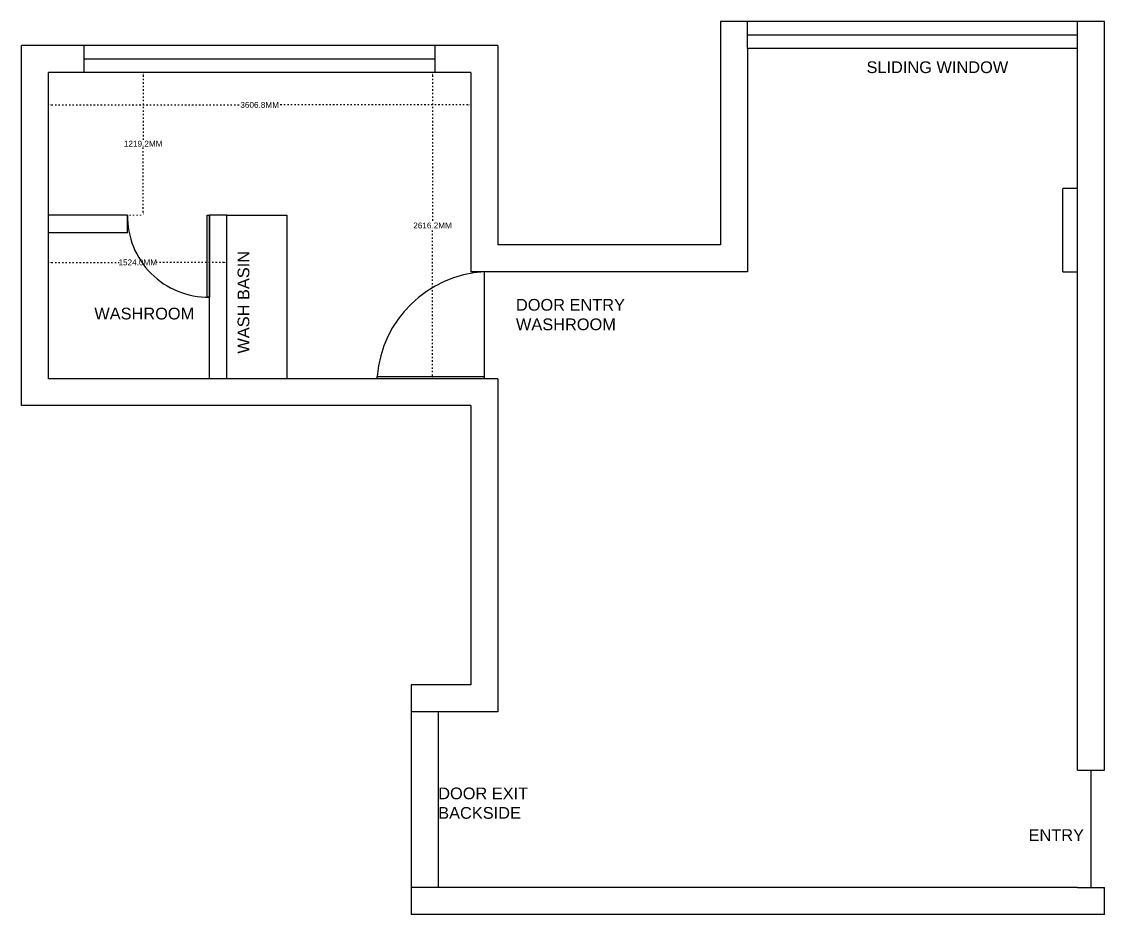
# Model space of a CAD drawing. Header units: millimetres. Extents: x 30849 to 148306, y 28561 to 116154.
# Drawn here: x 78168 to 87418, y 71626 to 79249 of the extents above; entities that cross this region are included whole.
import ezdxf

# ---------------------------------------------------------------- set-up
doc = ezdxf.new("R2010")
doc.units = ezdxf.units.MM
doc.header["$MEASUREMENT"] = 0
doc.linetypes.add('ACAD_ISO03W100', pattern=[30, 12, -18])
doc.styles.get("Standard").update_dxf_attribs({"font": 'arial.ttf'})
doc.dimstyles.get("Standard").update_dxf_attribs({"dimtxt": 50, "dimasz": 25, "dimexe": 0.18, "dimexo": 0.0625, "dimgap": 0.09, "dimtad": 0, "dimtih": 1, "dimtoh": 1, "dimdec": 1, "dimzin": 0, "dimdsep": 46, "dimtxsty": 'Standard', "dimcen": 0.09, "dimadec": 0, "dimazin": 0, "dimtfac": 1, "dimtdec": 1, "dimtofl": 0, "dimtmove": 0, "dimatfit": 3, "dimfxl": 1, "dimtolj": 1, "dimtzin": 0, "dimlwe": 0, "dimarcsym": 0})

# ---------------------------------------------------------------- blocks, each defined once
blk = doc.blocks.new('*D10')
at = {"color": 0, "linetype": 'ACAD_ISO03W100', "lineweight": 0, "transparency": 16777216}
for p, q in [((78398.5, 78816.3), (78398.5, 78537.9)), ((82005.3, 78816.3), (82005.3, 78537.9))]:
    blk.add_line(p, q, dxfattribs=at)
at = {"color": 0, "linetype": 'ACAD_ISO03W100', "lineweight": -2, "transparency": 16777216}
for p, q in [((78423.5, 78538), (80040.9, 78538)), ((81980.3, 78538), (80362.9, 78538))]:
    blk.add_line(p, q, dxfattribs=at)
at = {"color": 0, "transparency": 16777216}
for points in [[(78423.5, 78542.2), (78423.5, 78533.9), (78398.5, 78538)], [(81980.3, 78542.2), (81980.3, 78533.9), (82005.3, 78538)]]:
    blk.add_solid(points, dxfattribs=at)
at = {"layer": 'Defpoints', "color": 0, "transparency": 16777216}
for p in [(78398.5, 78816.4), (82005.3, 78816.4), (82005.3, 78538)]:
    blk.add_point(p, dxfattribs=at)
at = {"color": 0, "transparency": 16777216, "insert": (80201.9, 78538), "char_height": 50, "attachment_point": 5}
blk.add_mtext('\\A1;3606.8MM', dxfattribs=at)
blk = doc.blocks.new('*D11')
at = {"color": 0, "linetype": 'ACAD_ISO03W100', "lineweight": 0, "transparency": 16777216}
for p, q in [((82005.2, 78816.4), (81678.8, 78816.4)), ((82005.2, 76200.2), (81678.8, 76200.2))]:
    blk.add_line(p, q, dxfattribs=at)
at = {"color": 0, "linetype": 'ACAD_ISO03W100', "lineweight": -2, "transparency": 16777216}
for p, q in [((81679, 78791.4), (81679, 77533.9)), ((81679, 76225.2), (81679, 77482.7))]:
    blk.add_line(p, q, dxfattribs=at)
at = {"color": 0, "transparency": 16777216}
for points in [[(81674.8, 78791.4), (81683.1, 78791.4), (81679, 78816.4)], [(81674.8, 76225.2), (81683.1, 76225.2), (81679, 76200.2)]]:
    blk.add_solid(points, dxfattribs=at)
at = {"layer": 'Defpoints', "color": 0, "transparency": 16777216}
for p in [(82005.3, 78816.4), (81679, 76200.2), (82005.3, 76200.2)]:
    blk.add_point(p, dxfattribs=at)
at = {"color": 0, "transparency": 16777216, "insert": (81679, 77508.3), "char_height": 50, "attachment_point": 5}
blk.add_mtext('\\A1;2616.2MM', dxfattribs=at)
blk = doc.blocks.new('*D12')
at = {"color": 0, "linetype": 'ACAD_ISO03W100', "lineweight": 0, "transparency": 16777216}
for p, q in [((78398.5, 78816.4), (79206.9, 78816.4)), ((78398.5, 77597.2), (79206.9, 77597.2))]:
    blk.add_line(p, q, dxfattribs=at)
at = {"color": 0, "linetype": 'ACAD_ISO03W100', "lineweight": -2, "transparency": 16777216}
for p, q in [((79206.7, 78791.4), (79206.7, 78232.4)), ((79206.7, 77622.2), (79206.7, 78181.2))]:
    blk.add_line(p, q, dxfattribs=at)
at = {"color": 0, "transparency": 16777216}
for points in [[(79202.6, 78791.4), (79210.9, 78791.4), (79206.7, 78816.4)], [(79202.6, 77622.2), (79210.9, 77622.2), (79206.7, 77597.2)]]:
    blk.add_solid(points, dxfattribs=at)
at = {"layer": 'Defpoints', "color": 0, "transparency": 16777216}
for p in [(78398.5, 78816.4), (78398.5, 77597.2), (79206.7, 77597.2)]:
    blk.add_point(p, dxfattribs=at)
at = {"color": 0, "transparency": 16777216, "insert": (79206.7, 78206.8), "char_height": 50, "attachment_point": 5}
blk.add_mtext('\\A1;1219.2MM', dxfattribs=at)
blk = doc.blocks.new('*D13')
at = {"color": 0, "linetype": 'ACAD_ISO03W100', "lineweight": 0, "transparency": 16777216}
for p, q in [((78398.5, 77597.1), (78398.5, 77192.9)), ((79922.5, 77597.1), (79922.5, 77192.9))]:
    blk.add_line(p, q, dxfattribs=at)
at = {"color": 0, "linetype": 'ACAD_ISO03W100', "lineweight": -2, "transparency": 16777216}
for p, q in [((78423.5, 77193.1), (79001.8, 77193.1)), ((79897.5, 77193.1), (79319.1, 77193.1))]:
    blk.add_line(p, q, dxfattribs=at)
at = {"color": 0, "transparency": 16777216}
for points in [[(78423.5, 77197.3), (78423.5, 77188.9), (78398.5, 77193.1)], [(79897.5, 77197.3), (79897.5, 77188.9), (79922.5, 77193.1)]]:
    blk.add_solid(points, dxfattribs=at)
at = {"layer": 'Defpoints', "color": 0, "transparency": 16777216}
for p in [(78398.5, 77597.2), (79922.5, 77597.2), (78398.5, 77193.1)]:
    blk.add_point(p, dxfattribs=at)
at = {"color": 0, "transparency": 16777216, "insert": (79160.5, 77193.1), "char_height": 50, "attachment_point": 5}
blk.add_mtext('\\A1;1524.0MM', dxfattribs=at)

msp = doc.modelspace()

# ---------------------------------------------------------------- linework, layer by layer
for p, q in [((87418.28, 79249.18), (84138.88, 79249.18)), ((84138.88, 79249.18), (84138.88, 77344.18)), ((84368.88, 79019.18), (84368.88, 79249.18)), ((87188.28, 79019.18), (87188.28, 79249.18)), ((87418.28, 72856.38), (87418.28, 79249.18)), ((87188.28, 79134.18), (84368.88, 79134.18)), ((78168.48, 75970.18), (78168.48, 79046.38)), ((82235.28, 79046.38), (78168.48, 79046.38)), ((78701.88, 78816.38), (78701.88, 79046.38)), ((81701.88, 78816.38), (81701.88, 79046.38)), ((82235.28, 79046.38), (82235.28, 77344.18)), ((87188.28, 79019.18), (84368.88, 79019.18)), ((84368.88, 79019.18), (84368.88, 77114.18)), ((87188.28, 72856.38), (87188.28, 79019.18)), ((78701.88, 78931.38), (81701.88, 78931.38)), ((82005.28, 78816.38), (78398.48, 78816.38)), ((78398.48, 76200.18), (78398.48, 78816.38)), ((82005.28, 78816.38), (82005.28, 77114.18)), ((87188.28, 77825.38), (87063.28, 77825.38)), ((87063.28, 77114.18), (87063.28, 77825.38)), ((79072.48, 77597.18), (78398.48, 77597.18)), ((79072.48, 77447.18), (79072.48, 77597.18)), ((79752.48, 76897.18), (79752.48, 77597.18)), ((79752.48, 77597.18), (79772.48, 77597.18)), ((79922.48, 77597.18), (79772.48, 77597.18)), ((79772.48, 77447.18), (79772.48, 77597.18)), ((79772.48, 77597.18), (79772.48, 76897.18)), ((79922.48, 76200.18), (79922.48, 77597.18)), ((79922.48, 77597.18), (80435.38, 77597.18)), ((80435.38, 77597.18), (80435.38, 76200.18)), ((79072.48, 77447.18), (78398.48, 77447.18)), ((79772.48, 76200.18), (79772.48, 77447.18)), ((84138.88, 77344.18), (82235.28, 77344.18)), ((82235.28, 77114.18), (82005.28, 77114.18)), ((82120.28, 77114.18), (82120.28, 76200.18)), ((84368.88, 77114.18), (82235.28, 77114.18)), ((87063.28, 77114.18), (87188.28, 77114.18)), ((79772.48, 76897.18), (79752.48, 76897.18)), ((81206.28, 76200.18), (81206.28, 76220.18)), ((81206.28, 76220.18), (82120.28, 76220.18)), ((82005.28, 76200.18), (78398.48, 76200.18)), ((82120.28, 76200.18), (81206.28, 76200.18)), ((82235.28, 76200.18), (82005.28, 76200.18)), ((82235.28, 76200.18), (82235.28, 73354.98)), ((82005.28, 75970.18), (78168.48, 75970.18)), ((82005.28, 75970.18), (82005.28, 73584.98)), ((81497.28, 73584.98), (81497.28, 71626.38)), ((82005.28, 73584.98), (81497.28, 73584.98)), ((82235.28, 73354.98), (81497.28, 73354.98)), ((81727.28, 73354.98), (81727.28, 71856.38)), ((87188.28, 72856.38), (87418.28, 72856.38)), ((87303.28, 72856.38), (87303.28, 71856.38)), ((87188.28, 71856.38), (81497.28, 71856.38)), ((87188.28, 71856.38), (87418.28, 71856.38)), ((87418.28, 71626.38), (87418.28, 71856.38)), ((87418.28, 71626.38), (81497.28, 71626.38))]:
    msp.add_line(p, q)
for centre, radius, start, end in [((79762.48, 77587.18), 690.07, 179.169685, 270.830315), ((82177.78, 76141.17), 974.71, 93.381959, 175.350487)]:
    msp.add_arc(centre, radius, start, end)

# ---------------------------------------------------------------- texts
at = {"char_height": 100, "attachment_point": 1}
for s, insert in [('SLIDING WINDOW', (85386.63, 78910.3)), ('DOOR ENTRY WASHROOM', (82391.48, 76881.28)), ('WASHROOM', (78789.19, 76806.52)), ('DOOR EXIT BACKSIDE', (81727.28, 72709.16)), ('ENTRY', (86770.88, 72353.33))]:
    msp.add_mtext_dynamic_manual_height_columns(s, width=1356.9854, gutter_width=1, heights=[0], dxfattribs=dict(at, insert=insert))
at = {"insert": (80013.36, 76414.45), "char_height": 100, "attachment_point": 1, "rotation": 90}
msp.add_mtext_dynamic_manual_height_columns('WASH BASIN', width=1356.9854, gutter_width=1, heights=[0], dxfattribs=at)

# ---------------------------------------------------------------- dimensions: what is measured, and where the dimension line sits
for base, p1, p2, picture, middle in [((82005.28, 78538.05), (78398.48, 78816.38), (82005.28, 78816.38), '*D10', (80201.88, 78538.05)), ((78398.48, 77193.1), (79922.48, 77597.18), (78398.48, 77597.18), '*D13', (79160.48, 77193.1))]:
    dim = msp.add_linear_dim(base=base, p1=p1, p2=p2, dimstyle='Standard', override={"dimpost": 'MM'})
    dim.commit()
    dim.dimension.update_dxf_attribs({"geometry": picture, "text_midpoint": middle})
for base, p1, p2, picture, middle in [((79206.72, 77597.18), (78398.48, 78816.38), (78398.48, 77597.18), '*D12', (79206.72, 78206.78)), ((81678.96, 76200.18), (82005.28, 78816.38), (82005.28, 76200.18), '*D11', (81678.96, 77508.28))]:
    dim = msp.add_linear_dim(base=base, p1=p1, p2=p2, angle=90, dimstyle='Standard', override={"dimpost": 'MM'})
    dim.commit()
    dim.dimension.update_dxf_attribs({"geometry": picture, "text_midpoint": middle})

doc.saveas('drawing.dxf')
